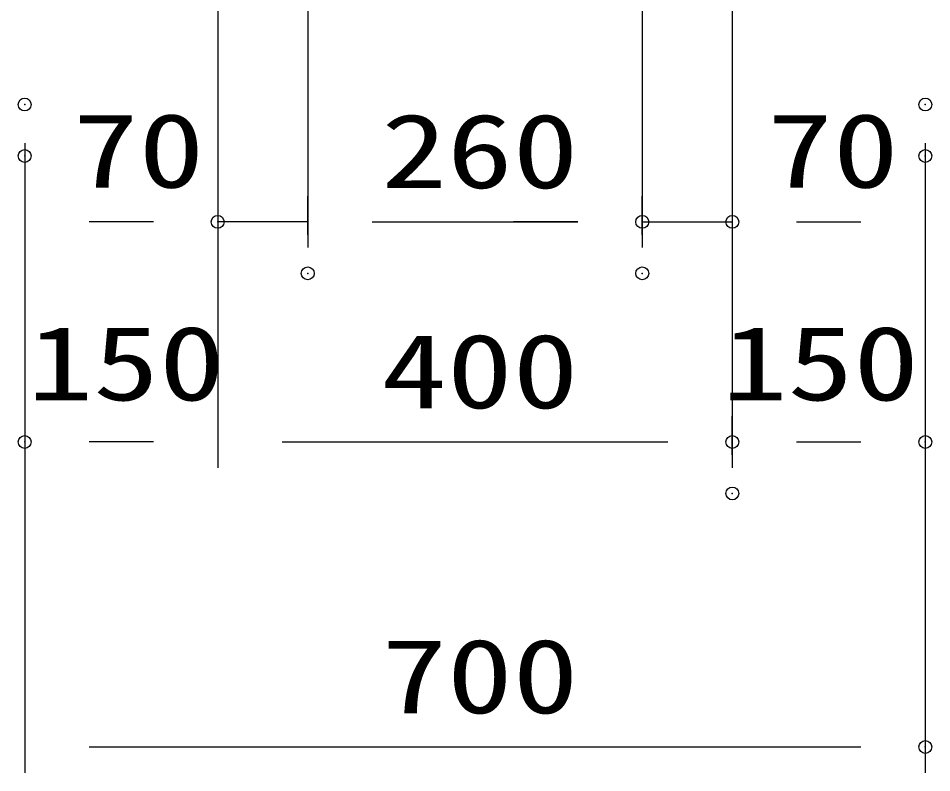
# Model space of a CAD drawing. Units: millimetres, scale not verified. Extents: x -5940 to 5940, y -4200 to 4200.
# Drawn here: x 4114 to 4824, y -1560 to -974 of the extents above; entities that cross this region are included whole.
import ezdxf
from ezdxf.enums import TextEntityAlignment as Align

# ---------------------------------------------------------------- set-up
doc = ezdxf.new("R2010")
doc.units = ezdxf.units.MM
doc.header["$LTSCALE"] = 20
doc.header["$PDMODE"] = 32
doc.header["$PDSIZE"] = 10
doc.layers.add('0-1_0', color=7, linetype='Continuous', lineweight=25)
doc.layers.add('0-5_DEFPOINTS', color=7, linetype='Continuous')
doc.styles.add('ＭＳ ゴシック', font='')
doc.styles.get('ＭＳ ゴシック').set_extended_font_data('MS Gothic')

msp = doc.modelspace()

# ---------------------------------------------------------------- linework, layer by layer
at = {"layer": '0-1_0', "color": 1}
for p, q in [((4338.55, -366.51), (4338.55, -1151.7)), ((4598.55, -366.51), (4598.55, -1151.7)), ((4268.55, -945.51), (4268.55, -1322.7)), ((4668.55, -945.51), (4668.55, -1322.7)), ((4268.55, -985.51), (4268.55, -1151.7)), ((4268.55, -985.51), (4268.55, -1322.7)), ((4668.55, -985.51), (4668.55, -1151.7)), ((4118.55, -1070.51), (4118.55, -1559.7)), ((4818.55, -1070.51), (4818.55, -1559.7)), ((4118.55, -1110.51), (4118.55, -1322.7)), ((4338.55, -1141.7), (4338.55, -1111.7)), ((4598.55, -1141.7), (4598.55, -1111.7)), ((4818.55, -1110.51), (4818.55, -1322.7)), ((4668.55, -1312.7), (4668.55, -1282.7))]:
    msp.add_line(p, q, dxfattribs=at)
at = {"layer": '0-1_0', "color": 2}
for p, q in [((4218.55, -1131.7), (4168.55, -1131.7)), ((4338.55, -1131.7), (4268.55, -1131.7)), ((4388.55, -1131.7), (4548.55, -1131.7)), ((4388.55, -1131.7), (4438.55, -1131.7)), ((4548.55, -1131.7), (4498.55, -1131.7)), ((4598.55, -1131.7), (4668.55, -1131.7)), ((4718.55, -1131.7), (4768.55, -1131.7)), ((4218.55, -1302.7), (4168.55, -1302.7)), ((4318.55, -1302.7), (4618.55, -1302.7)), ((4718.55, -1302.7), (4768.55, -1302.7)), ((4168.55, -1539.7), (4768.55, -1539.7))]:
    msp.add_line(p, q, dxfattribs=at)
at = {"layer": '0-5_DEFPOINTS'}
for p in [(4118.55, -1040.51), (4818.55, -1040.51), (4118.55, -1080.51), (4818.55, -1080.51), (4268.55, -1131.7), (4598.55, -1131.7), (4668.55, -1131.7), (4338.55, -1171.7), (4598.55, -1171.7), (4118.55, -1302.7), (4668.55, -1302.7), (4818.55, -1302.7), (4668.55, -1342.7), (4818.55, -1539.7)]:
    msp.add_point(p, dxfattribs=at)

# ---------------------------------------------------------------- texts
at = {"layer": '0-1_0', "color": 3, "style": 'ＭＳ ゴシック', "width": 1.3}
for s, p in [('70', (4156, -1122.43)), ('260', (4395.7, -1122.8)), ('70', (4695.67, -1122.43)), ('150', (4120.77, -1287.71)), ('150', (4660.45, -1287.71)), ('400', (4395.7, -1293.8)), ('700', (4395.7, -1530.8))]:
    msp.add_text(s, height=57.77, dxfattribs=at).set_placement(p, align=Align.BOTTOM_LEFT)

doc.saveas('drawing.dxf')
